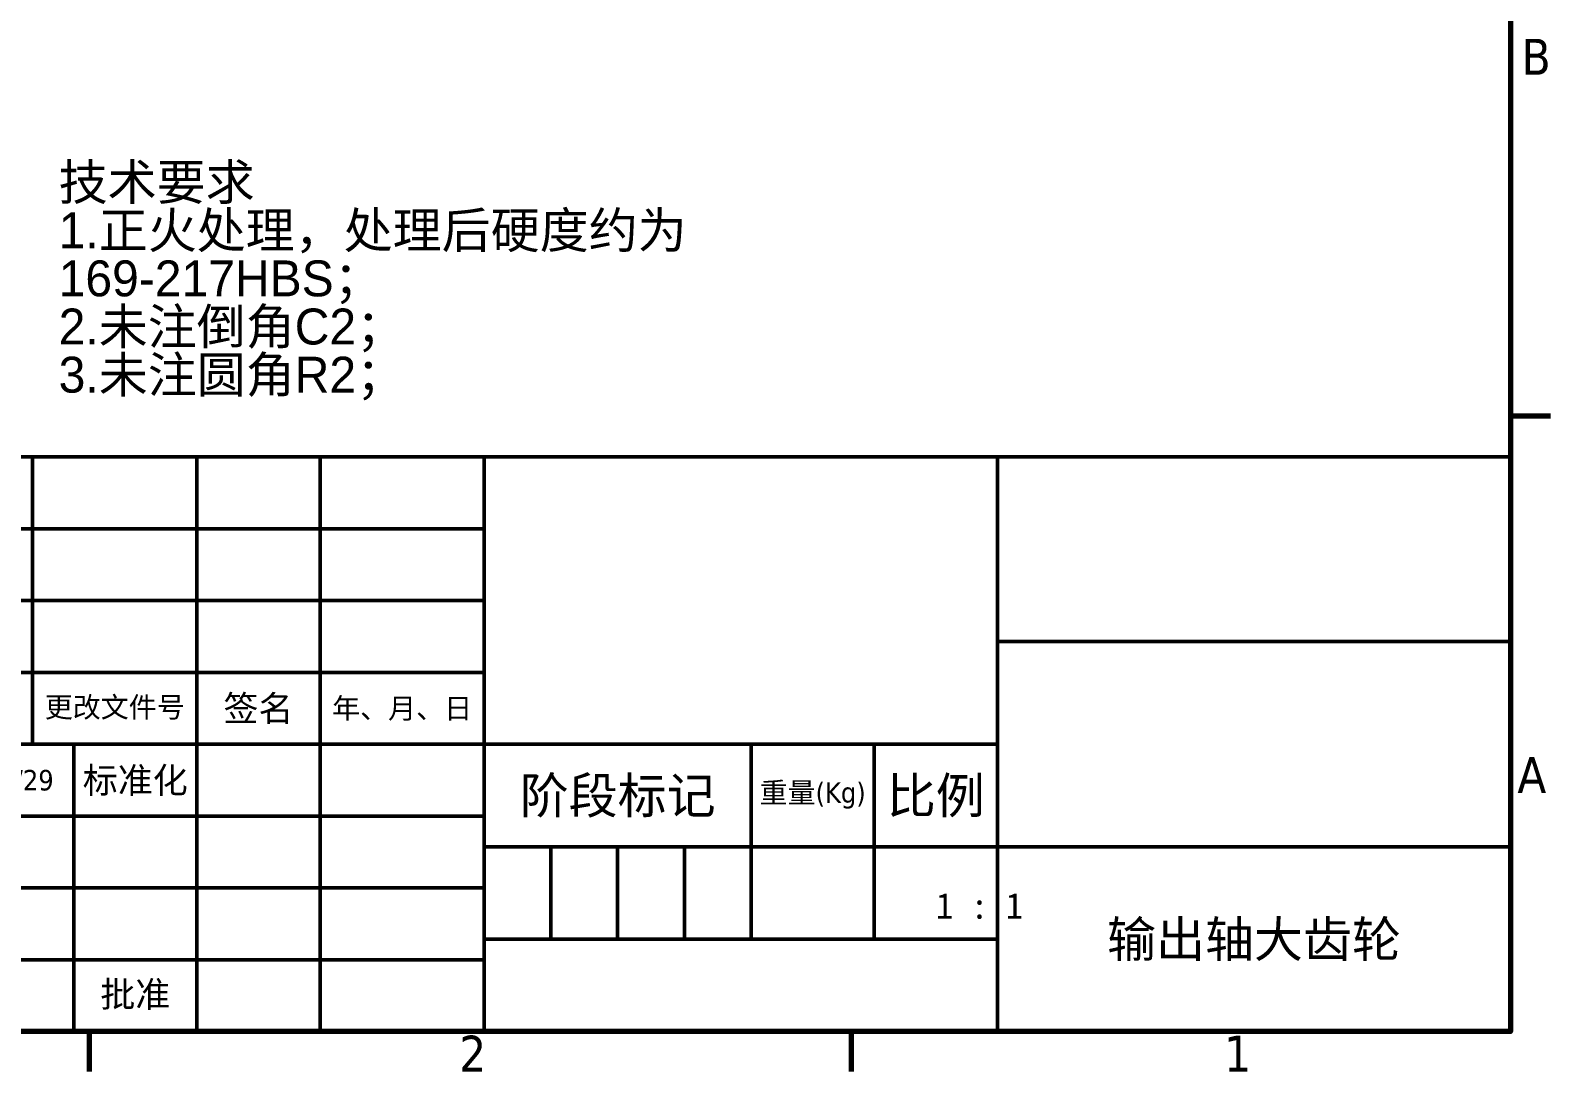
# Model space of a CAD drawing. Header units: millimetres. Extents: x 0 to 594, y 0 to 420.
# Drawn here: x 439.8 to 587.9, y 6.1 to 107.6 of the extents above; entities that cross this region are included whole.
import ezdxf
from ezdxf.enums import TextEntityAlignment as Align

# ---------------------------------------------------------------- set-up
doc = ezdxf.new("R2018")
doc.units = ezdxf.units.MM
for name, color, linetype, lineweight in [('图框 (ISO)', 7, 'Continuous', 70), ('标题 (ISO)', 7, 'Continuous', 50), ('符号 (ISO)', 7, 'Continuous', 25)]:
    doc.layers.add(name, color=color, linetype=linetype, lineweight=lineweight)
doc.styles.add('技术要求文本', font='汉仪长仿宋体.ttf')
doc.styles.add('文本样式36', font='tahoma.ttf')
doc.styles.add('文本样式38', font='tahoma.ttf')
doc.styles.add('文本样式46', font='tahoma.ttf')
doc.styles.add('文本样式53', font='SimSun.ttf')
doc.styles.add('文本样式54', font='SimSun.ttf')
doc.styles.add('注释文本 (ISO)', font='tahoma.ttf')

# ---------------------------------------------------------------- blocks, each defined once
blk = doc.blocks.new('图框 默认图框')
at = {"layer": '图框 (ISO)'}
for p, q in [((584, 70), (587.9, 70)), ((445.5, 10), (445.5, 6.1)), ((519.75, 10), (519.75, 6.1))]:
    blk.add_line(p, q, dxfattribs=at)
at = {"layer": '图框 (ISO)', "flags": 128}
blk.add_lwpolyline([(10, 10), (10, 410), (584, 410), (584, 10), (10, 10)], dxfattribs=at)
at = {"layer": '图框 (ISO)', "char_height": 3.5, "attachment_point": 7, "style": '注释文本 (ISO)'}
for s, insert in [('B', (585.08, 103.25)), ('A', (584.66, 33.25)), ('2', (481.56, 6.1)), ('1', (556.09, 6.1))]:
    blk.add_mtext(s, dxfattribs=dict(at, insert=insert))
blk = doc.blocks.new('标题栏 GB1')
at = {"layer": '标题 (ISO)'}
for p, q in [((198.81, 93.23), (378.81, 93.23)), ((234.81, 65.23), (234.81, 93.23)), ((250.81, 65.23), (250.81, 93.23)), ((262.81, 65.23), (262.81, 93.23)), ((278.81, 93.23), (278.81, 37.23)), ((328.81, 93.23), (328.81, 37.23)), ((378.81, 93.23), (378.81, 37.23)), ((198.81, 86.23), (278.81, 86.23)), ((198.81, 79.23), (278.81, 79.23)), ((328.81, 75.23), (378.81, 75.23)), ((198.81, 72.23), (278.81, 72.23)), ((198.81, 65.23), (278.81, 65.23)), ((238.81, 37.23), (238.81, 65.23)), ((250.81, 37.23), (250.81, 65.23)), ((262.81, 37.23), (262.81, 65.23)), ((278.81, 65.23), (328.81, 65.23)), ((304.81, 65.23), (304.81, 46.23)), ((316.81, 65.23), (316.81, 46.23)), ((198.81, 58.23), (278.81, 58.23)), ((328.81, 55.23), (278.81, 55.23)), ((285.31, 55.23), (285.31, 46.23)), ((291.81, 55.23), (291.81, 46.23)), ((298.31, 55.23), (298.31, 46.23)), ((328.81, 55.23), (378.81, 55.23)), ((198.81, 51.23), (278.81, 51.23)), ((278.81, 46.23), (328.81, 46.23)), ((198.81, 44.23), (278.81, 44.23)), ((378.81, 37.23), (198.81, 37.23))]:
    blk.add_line(p, q, dxfattribs=at)
for s, height, style, p in [('签名', 2.5, '文本样式54', (256.81, 68.72)), ('年、月、日', 2, '文本样式53', (270.81, 68.73)), ('标准化', 2.5, '文本样式46', (244.81, 61.72)), ('阶段标记', 3.5, '注释文本 (ISO)', (291.81, 60.23)), ('比例', 3.5, '注释文本 (ISO)', (322.81, 60.23))]:
    blk.add_text(s, height=height, dxfattribs=dict(at, style=style)).set_placement(p, align=Align.MIDDLE_CENTER)
at = {"layer": '标题 (ISO)', "attachment_point": 5, "style": '注释文本 (ISO)'}
for s, insert, char_height in [('\\fSimSun|b0|i0;{\\H2.0000;更改文件号}', (242.81, 68.73), 2), ('\\fTahoma|b0|i0;{\\H2.0000;重量(Kg)}', (310.81, 60.23), 2), ('\\fTahoma|b0|i0;{\\H2.5000;批准}', (244.81, 40.73), 2.5)]:
    blk.add_mtext(s, dxfattribs=dict(at, insert=insert, char_height=char_height))
at = {"layer": '标题 (ISO)'}
for tag, height, style, p in [('单位', 3.5, '注释文本 (ISO)', (353.81, 84.23)), ('名称', 3.5, '注释文本 (ISO)', (353.81, 65.23)), ('作者', 2.5, '文本样式54', (216.81, 61.73)), ('创建日期', 2, '文本样式38', (230.81, 61.73)), ('检测人', 2, '文本样式38', (216.81, 47.73)), ('检测日期', 2, '文本样式38', (230.81, 47.73)), ('零件代号', 3.5, '注释文本 (ISO)', (353.81, 46.23)), ('工程核准人', 2.5, '文本样式46', (256.81, 40.73)), ('工程批准日期', 1.5, '文本样式36', (270.81, 40.73))]:
    blk.add_attdef(tag, text='', height=height, dxfattribs=dict(at, style=style)).set_placement(p, align=Align.MIDDLE_CENTER)
at = {"layer": '标题 (ISO)', "lineweight": 30, "flags": 104}
blk.add_attdef('初始视图比例', text='', height=1, dxfattribs=at).set_placement((322.81, 50.73), align=Align.MIDDLE_CENTER)

msp = doc.modelspace()

# ---------------------------------------------------------------- block references
msp.add_blockref('图框 默认图框', (0, 0))
ref = msp.add_blockref('标题栏 GB1', (205.1873, -27.2252))
ref.add_attrib('创建日期', '2025/3/29', dxfattribs={"layer": '标题 (ISO)', "height": 2, "style": '文本样式38'}).set_placement((436, 34.5), align=Align.MIDDLE_CENTER)
ref.add_attrib('零件代号', '输出轴大齿轮', dxfattribs={"layer": '标题 (ISO)', "height": 3.5, "style": '注释文本 (ISO)'}).set_placement((559, 19), align=Align.MIDDLE_CENTER)
lines = msp.add_mtext('1 : 1', dxfattribs={"layer": '标题 (ISO)', "insert": (528, 23.5), "char_height": 2.5, "attachment_point": 1})
ref.add_attrib('初始视图比例', '', (528, 23.5), dxfattribs={"flags": 104}).embed_mtext(lines)

# ---------------------------------------------------------------- texts
at = {"layer": '符号 (ISO)', "insert": (442.5322, 94.5395), "char_height": 3.5, "width": 71.813464, "attachment_point": 1, "line_spacing_factor": 0.804231, "style": '技术要求文本'}
msp.add_mtext('\\f汉仪长仿宋体|b0|i0;技术要求\\P\\f汉仪长仿宋体|b0|i0;1.正火处理，处理后硬度约为169-217HBS；\\P\\f汉仪长仿宋体|b0|i0;2.未注倒角C2；\\P\\f汉仪长仿宋体|b0|i0;3.未注圆角R2；', dxfattribs=at)

doc.saveas('drawing.dxf')
